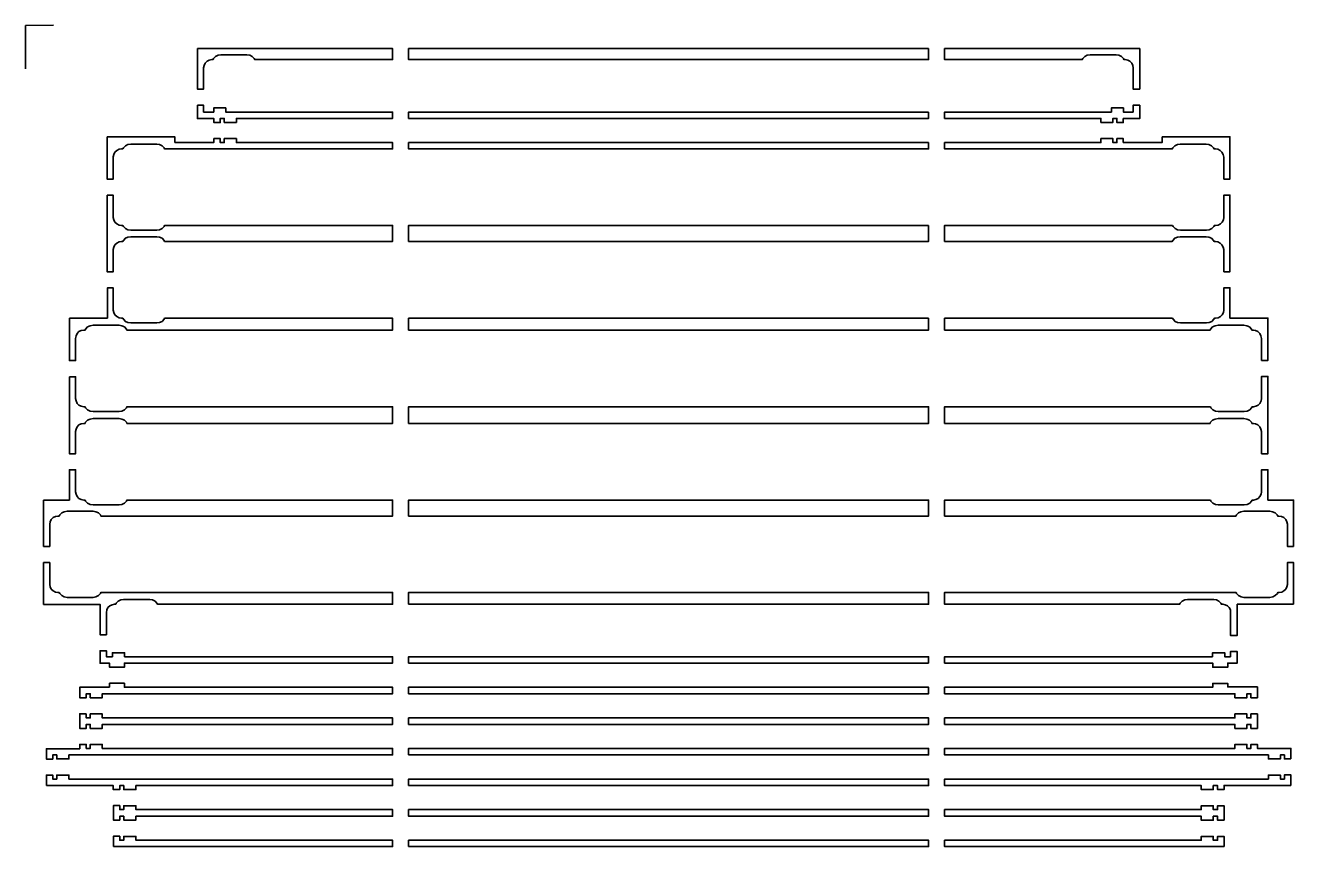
# Model space of a CAD drawing. Header units: inches. Extents: x 1.9 to 14.4, y 12.5 to 20.6.
import ezdxf

# ---------------------------------------------------------------- set-up
doc = ezdxf.new("R2010")
doc.units = ezdxf.units.IN
doc.header["$MEASUREMENT"] = 0
doc.layers.add('Silkscreen', color=7, linetype='Continuous')

# ---------------------------------------------------------------- blocks, each defined once
blk = doc.blocks.new('block 2')
at = {"layer": 'Silkscreen', "color": 132, "lineweight": 35, "true_color": 0x00bad3}
for points in [[(3.628, 20.35), (5.539, 20.35), (5.539, 20.242), (4.19, 20.242), (4.185, 20.253), (4.165, 20.272), (4.14, 20.285), (4.113, 20.289), (3.858, 20.289), (3.831, 20.285), (3.806, 20.272), (3.786, 20.253), (3.781, 20.242), (3.768, 20.242), (3.744, 20.237), (3.722, 20.226), (3.704, 20.208), (3.693, 20.186), (3.689, 20.162), (3.689, 19.953), (3.628, 19.953), (3.628, 20.35)], [(10.788, 20.35), (10.788, 20.242), (5.696, 20.242), (5.696, 20.35), (10.788, 20.35)], [(12.856, 20.35), (12.856, 19.953), (12.79, 19.953), (12.79, 20.162), (12.789, 20.186), (12.778, 20.208), (12.76, 20.226), (12.738, 20.237), (12.714, 20.242), (12.701, 20.242), (12.696, 20.253), (12.676, 20.272), (12.651, 20.285), (12.624, 20.289), (12.369, 20.289), (12.342, 20.285), (12.317, 20.272), (12.297, 20.253), (12.292, 20.242), (10.945, 20.242), (10.945, 20.35), (12.856, 20.35)], [(3.628, 19.796), (3.689, 19.796), (3.689, 19.729), (3.788, 19.729), (3.788, 19.769), (3.906, 19.769), (3.906, 19.729), (5.539, 19.729), (5.539, 19.667), (4.009, 19.667), (4.009, 19.627), (3.891, 19.627), (3.891, 19.667), (3.851, 19.667), (3.851, 19.626), (3.789, 19.626), (3.789, 19.665), (3.628, 19.665), (3.628, 19.796)], [(12.578, 19.729), (12.578, 19.769), (12.696, 19.769), (12.696, 19.729), (12.79, 19.729), (12.79, 19.796), (12.856, 19.796), (12.856, 19.665), (12.694, 19.665), (12.694, 19.626), (12.632, 19.626), (12.632, 19.667), (12.593, 19.667), (12.593, 19.627), (12.475, 19.627), (12.475, 19.667), (10.945, 19.667), (10.945, 19.729), (12.578, 19.729)], [(10.788, 19.729), (10.788, 19.667), (5.696, 19.667), (5.696, 19.729), (10.788, 19.729)], [(2.744, 19.485), (3.407, 19.485), (3.407, 19.431), (3.789, 19.431), (3.789, 19.469), (3.851, 19.469), (3.851, 19.429), (3.891, 19.429), (3.891, 19.469), (4.009, 19.469), (4.009, 19.429), (5.539, 19.429), (5.539, 19.368), (3.307, 19.368), (3.301, 19.379), (3.282, 19.399), (3.257, 19.411), (3.229, 19.415), (2.975, 19.415), (2.947, 19.411), (2.922, 19.399), (2.903, 19.379), (2.897, 19.368), (2.885, 19.368), (2.86, 19.364), (2.838, 19.353), (2.819, 19.335), (2.808, 19.312), (2.804, 19.289), (2.804, 19.072), (2.744, 19.072), (2.744, 19.485)], [(10.788, 19.429), (10.788, 19.368), (5.696, 19.368), (5.696, 19.429), (10.788, 19.429)], [(13.076, 19.486), (13.739, 19.486), (13.739, 19.415), (13.739, 19.415), (13.739, 19.072), (13.679, 19.072), (13.679, 19.287), (13.672, 19.312), (13.661, 19.335), (13.643, 19.353), (13.621, 19.364), (13.596, 19.368), (13.583, 19.368), (13.578, 19.379), (13.558, 19.399), (13.533, 19.411), (13.506, 19.415), (13.251, 19.415), (13.224, 19.411), (13.199, 19.399), (13.179, 19.379), (13.174, 19.368), (10.945, 19.368), (10.945, 19.429), (12.475, 19.429), (12.475, 19.469), (12.593, 19.469), (12.593, 19.429), (12.632, 19.429), (12.632, 19.469), (12.694, 19.469), (12.694, 19.431), (13.076, 19.431), (13.076, 19.486)], [(2.744, 18.914), (2.804, 18.914), (2.804, 18.697), (2.808, 18.674), (2.819, 18.651), (2.838, 18.633), (2.86, 18.622), (2.885, 18.618), (2.897, 18.618), (2.903, 18.607), (2.922, 18.588), (2.947, 18.575), (2.975, 18.571), (3.229, 18.571), (3.257, 18.575), (3.282, 18.588), (3.301, 18.607), (3.307, 18.618), (5.539, 18.618), (5.539, 18.461), (3.307, 18.461), (3.301, 18.472), (3.282, 18.492), (3.257, 18.504), (3.229, 18.508), (2.975, 18.508), (2.947, 18.504), (2.922, 18.492), (2.903, 18.472), (2.897, 18.461), (2.885, 18.461), (2.86, 18.457), (2.838, 18.446), (2.819, 18.428), (2.808, 18.406), (2.804, 18.381), (2.804, 18.164), (2.744, 18.164), (2.744, 18.914)], [(13.176, 18.618), (13.182, 18.607), (13.201, 18.588), (13.226, 18.575), (13.254, 18.571), (13.508, 18.571), (13.536, 18.575), (13.561, 18.588), (13.581, 18.607), (13.586, 18.618), (13.599, 18.618), (13.624, 18.622), (13.646, 18.633), (13.664, 18.651), (13.675, 18.674), (13.679, 18.697), (13.679, 18.915), (13.739, 18.915), (13.739, 18.165), (13.679, 18.165), (13.679, 18.381), (13.672, 18.406), (13.661, 18.428), (13.643, 18.446), (13.621, 18.457), (13.596, 18.461), (13.583, 18.461), (13.578, 18.472), (13.558, 18.492), (13.533, 18.504), (13.506, 18.508), (13.251, 18.508), (13.224, 18.504), (13.199, 18.492), (13.179, 18.472), (13.174, 18.461), (10.945, 18.461), (10.945, 18.618), (13.176, 18.618)], [(10.788, 18.618), (10.788, 18.461), (5.696, 18.461), (5.696, 18.618), (10.788, 18.618)], [(14.049, 17.296), (14.049, 17.512), (14.042, 17.537), (14.031, 17.56), (14.013, 17.578), (13.99, 17.589), (13.967, 17.593), (13.954, 17.593), (13.949, 17.604), (13.929, 17.624), (13.904, 17.636), (13.876, 17.64), (13.622, 17.64), (13.594, 17.636), (13.569, 17.624), (13.55, 17.604), (13.544, 17.593), (10.945, 17.593), (10.945, 17.71), (13.176, 17.71), (13.182, 17.699), (13.201, 17.679), (13.226, 17.667), (13.254, 17.663), (13.508, 17.663), (13.536, 17.667), (13.561, 17.679), (13.581, 17.699), (13.586, 17.71), (13.599, 17.71), (13.624, 17.714), (13.646, 17.725), (13.664, 17.743), (13.675, 17.765), (13.679, 17.79), (13.679, 18.008), (13.739, 18.008), (13.739, 17.711), (14.11, 17.711), (14.11, 17.296), (14.049, 17.296)], [(2.375, 17.711), (2.746, 17.711), (2.746, 18.007), (2.804, 18.007), (2.804, 17.79), (2.808, 17.765), (2.819, 17.743), (2.838, 17.725), (2.86, 17.714), (2.885, 17.71), (2.897, 17.71), (2.903, 17.699), (2.922, 17.679), (2.947, 17.667), (2.975, 17.663), (3.229, 17.663), (3.257, 17.667), (3.282, 17.679), (3.301, 17.699), (3.307, 17.71), (5.539, 17.71), (5.539, 17.593), (2.938, 17.593), (2.932, 17.604), (2.913, 17.624), (2.888, 17.636), (2.86, 17.64), (2.606, 17.64), (2.578, 17.636), (2.553, 17.624), (2.533, 17.604), (2.528, 17.593), (2.515, 17.593), (2.49, 17.589), (2.468, 17.578), (2.45, 17.56), (2.439, 17.537), (2.435, 17.512), (2.435, 17.294), (2.375, 17.294), (2.375, 17.711)], [(10.788, 17.71), (10.788, 17.593), (5.696, 17.593), (5.696, 17.71), (10.788, 17.71)], [(14.042, 16.624), (14.031, 16.646), (14.013, 16.664), (13.99, 16.675), (13.967, 16.679), (13.954, 16.679), (13.949, 16.69), (13.929, 16.71), (13.904, 16.722), (13.876, 16.726), (13.622, 16.726), (13.594, 16.722), (13.569, 16.71), (13.55, 16.69), (13.544, 16.679), (10.945, 16.679), (10.945, 16.843), (13.547, 16.843), (13.553, 16.832), (13.572, 16.812), (13.597, 16.8), (13.625, 16.796), (13.879, 16.796), (13.907, 16.8), (13.932, 16.812), (13.951, 16.832), (13.957, 16.843), (13.969, 16.843), (13.993, 16.847), (14.015, 16.858), (14.033, 16.876), (14.044, 16.899), (14.049, 16.922), (14.049, 17.139), (14.11, 17.139), (14.11, 16.383), (14.049, 16.383), (14.049, 16.599), (14.042, 16.624)], [(2.375, 17.137), (2.435, 17.137), (2.435, 16.922), (2.439, 16.899), (2.45, 16.876), (2.468, 16.858), (2.49, 16.847), (2.515, 16.843), (2.528, 16.843), (2.533, 16.832), (2.553, 16.812), (2.578, 16.8), (2.606, 16.796), (2.86, 16.796), (2.888, 16.8), (2.913, 16.812), (2.932, 16.832), (2.938, 16.843), (5.539, 16.843), (5.539, 16.679), (2.938, 16.679), (2.932, 16.69), (2.913, 16.71), (2.888, 16.722), (2.86, 16.726), (2.606, 16.726), (2.578, 16.722), (2.553, 16.71), (2.533, 16.69), (2.528, 16.679), (2.515, 16.679), (2.49, 16.675), (2.468, 16.664), (2.45, 16.646), (2.439, 16.624), (2.435, 16.599), (2.435, 16.382), (2.375, 16.382), (2.375, 17.137)], [(5.696, 16.679), (5.696, 16.843), (10.788, 16.843), (10.788, 16.679), (5.696, 16.679)], [(2.122, 15.928), (2.375, 15.928), (2.375, 16.225), (2.435, 16.225), (2.435, 16.008), (2.439, 15.985), (2.45, 15.963), (2.468, 15.944), (2.49, 15.933), (2.515, 15.929), (2.528, 15.929), (2.533, 15.918), (2.553, 15.899), (2.578, 15.886), (2.606, 15.882), (2.86, 15.882), (2.888, 15.886), (2.913, 15.899), (2.932, 15.918), (2.938, 15.929), (5.539, 15.929), (5.539, 15.772), (2.683, 15.772), (2.678, 15.783), (2.658, 15.803), (2.633, 15.815), (2.606, 15.819), (2.351, 15.819), (2.324, 15.815), (2.299, 15.803), (2.279, 15.783), (2.274, 15.772), (2.261, 15.772), (2.238, 15.768), (2.215, 15.757), (2.197, 15.739), (2.186, 15.717), (2.182, 15.693), (2.182, 15.474), (2.122, 15.474), (2.122, 15.928)], [(14.362, 15.475), (14.301, 15.475), (14.301, 15.693), (14.296, 15.717), (14.285, 15.739), (14.267, 15.757), (14.244, 15.768), (14.219, 15.772), (14.207, 15.772), (14.201, 15.783), (14.182, 15.803), (14.157, 15.815), (14.129, 15.819), (13.875, 15.819), (13.847, 15.815), (13.822, 15.803), (13.803, 15.783), (13.797, 15.772), (10.945, 15.772), (10.945, 15.929), (13.547, 15.929), (13.553, 15.918), (13.572, 15.899), (13.597, 15.886), (13.625, 15.882), (13.879, 15.882), (13.907, 15.886), (13.932, 15.899), (13.951, 15.918), (13.957, 15.929), (13.969, 15.929), (13.993, 15.933), (14.015, 15.944), (14.033, 15.963), (14.044, 15.985), (14.049, 16.008), (14.049, 16.225), (14.11, 16.225), (14.11, 15.929), (14.362, 15.929), (14.362, 15.475)], [(5.696, 15.772), (5.696, 15.929), (10.788, 15.929), (10.788, 15.772), (5.696, 15.772)], [(2.122, 15.317), (2.182, 15.317), (2.182, 15.103), (2.186, 15.079), (2.197, 15.057), (2.215, 15.039), (2.238, 15.028), (2.261, 15.024), (2.274, 15.024), (2.279, 15.013), (2.299, 14.993), (2.324, 14.981), (2.351, 14.976), (2.606, 14.976), (2.633, 14.981), (2.658, 14.993), (2.678, 15.013), (2.683, 15.024), (5.539, 15.024), (5.539, 14.908), (3.238, 14.908), (3.232, 14.919), (3.213, 14.939), (3.188, 14.951), (3.16, 14.956), (2.906, 14.956), (2.878, 14.951), (2.853, 14.939), (2.833, 14.919), (2.828, 14.908), (2.815, 14.908), (2.792, 14.904), (2.769, 14.893), (2.751, 14.875), (2.74, 14.853), (2.736, 14.828), (2.736, 14.61), (2.675, 14.61), (2.675, 14.906), (2.122, 14.906), (2.122, 15.317)], [(14.362, 14.908), (13.81, 14.908), (13.81, 14.603), (13.743, 14.603), (13.743, 14.853), (13.732, 14.875), (13.714, 14.893), (13.692, 14.904), (13.668, 14.908), (13.656, 14.908), (13.65, 14.919), (13.631, 14.939), (13.606, 14.951), (13.578, 14.956), (13.324, 14.956), (13.296, 14.951), (13.271, 14.939), (13.251, 14.919), (13.246, 14.908), (10.945, 14.908), (10.945, 15.024), (13.799, 15.024), (13.804, 15.013), (13.824, 14.993), (13.849, 14.981), (13.876, 14.976), (14.131, 14.976), (14.158, 14.981), (14.183, 14.993), (14.203, 15.013), (14.208, 15.024), (14.221, 15.024), (14.246, 15.028), (14.268, 15.039), (14.286, 15.057), (14.297, 15.079), (14.301, 15.103), (14.301, 15.317), (14.362, 15.317), (14.362, 14.908)], [(5.696, 14.908), (5.696, 15.024), (10.788, 15.024), (10.788, 14.908), (5.696, 14.908)], [(2.796, 14.394), (2.796, 14.434), (2.914, 14.434), (2.914, 14.394), (5.539, 14.394), (5.539, 14.332), (2.913, 14.332), (2.913, 14.292), (2.767, 14.292), (2.767, 14.331), (2.675, 14.331), (2.675, 14.453), (2.736, 14.453), (2.736, 14.394), (2.796, 14.394)], [(13.569, 14.394), (13.569, 14.434), (13.688, 14.434), (13.688, 14.394), (13.743, 14.394), (13.743, 14.445), (13.81, 14.445), (13.81, 14.333), (13.718, 14.333), (13.718, 14.292), (13.571, 14.292), (13.571, 14.332), (10.945, 14.332), (10.945, 14.394), (13.569, 14.394)], [(10.788, 14.332), (5.696, 14.332), (5.696, 14.394), (10.788, 14.394), (10.788, 14.332)], [(2.767, 14.096), (2.767, 14.135), (2.913, 14.135), (2.913, 14.096), (5.539, 14.096), (5.539, 14.032), (2.696, 14.032), (2.696, 13.993), (2.578, 13.993), (2.578, 14.032), (2.539, 14.032), (2.539, 13.993), (2.476, 13.993), (2.476, 14.096), (2.767, 14.096)], [(5.696, 14.096), (10.788, 14.096), (10.788, 14.032), (5.696, 14.032), (5.696, 14.096)], [(13.944, 13.993), (13.944, 14.032), (13.905, 14.032), (13.905, 13.993), (13.787, 13.993), (13.787, 14.032), (10.945, 14.032), (10.945, 14.096), (13.571, 14.096), (13.571, 14.133), (13.718, 14.133), (13.718, 14.099), (14.008, 14.099), (14.008, 13.993), (13.944, 13.993)], [(2.539, 13.836), (2.539, 13.796), (2.578, 13.796), (2.578, 13.835), (2.696, 13.835), (2.696, 13.796), (5.539, 13.796), (5.539, 13.732), (2.696, 13.732), (2.696, 13.693), (2.578, 13.693), (2.578, 13.732), (2.539, 13.732), (2.539, 13.693), (2.476, 13.693), (2.476, 13.836), (2.539, 13.836)], [(5.696, 13.732), (5.696, 13.796), (10.788, 13.796), (10.788, 13.732), (5.696, 13.732)], [(13.905, 13.732), (13.905, 13.693), (13.787, 13.693), (13.787, 13.732), (10.945, 13.732), (10.945, 13.796), (13.787, 13.796), (13.787, 13.835), (13.905, 13.835), (13.905, 13.796), (13.944, 13.796), (13.944, 13.835), (14.008, 13.835), (14.008, 13.693), (13.944, 13.693), (13.944, 13.732), (13.905, 13.732)], [(2.369, 13.433), (2.369, 13.394), (2.25, 13.394), (2.25, 13.433), (2.211, 13.433), (2.211, 13.392), (2.149, 13.392), (2.149, 13.494), (2.476, 13.494), (2.476, 13.536), (2.539, 13.536), (2.539, 13.496), (2.578, 13.496), (2.578, 13.535), (2.696, 13.535), (2.696, 13.496), (5.539, 13.496), (5.539, 13.433), (2.369, 13.433)], [(5.696, 13.433), (5.696, 13.496), (10.788, 13.496), (10.788, 13.433), (5.696, 13.433)], [(14.336, 13.394), (14.272, 13.394), (14.272, 13.433), (14.233, 13.433), (14.233, 13.394), (14.115, 13.394), (14.115, 13.433), (10.945, 13.433), (10.945, 13.496), (13.787, 13.496), (13.787, 13.535), (13.905, 13.535), (13.905, 13.496), (13.944, 13.496), (13.944, 13.535), (14.008, 13.535), (14.008, 13.497), (14.336, 13.497), (14.336, 13.394)], [(2.149, 13.132), (2.149, 13.235), (2.211, 13.235), (2.211, 13.197), (2.25, 13.197), (2.25, 13.235), (2.369, 13.235), (2.369, 13.197), (5.539, 13.197), (5.539, 13.133), (3.025, 13.133), (3.025, 13.093), (2.907, 13.093), (2.907, 13.133), (2.868, 13.133), (2.868, 13.093), (2.804, 13.093), (2.804, 13.132), (2.149, 13.132)], [(5.696, 13.133), (5.696, 13.197), (10.788, 13.197), (10.788, 13.133), (5.696, 13.133)], [(14.336, 13.135), (13.681, 13.135), (13.681, 13.093), (13.617, 13.093), (13.617, 13.133), (13.576, 13.133), (13.576, 13.093), (13.458, 13.093), (13.458, 13.133), (10.945, 13.133), (10.945, 13.197), (14.115, 13.197), (14.115, 13.236), (14.233, 13.236), (14.233, 13.197), (14.272, 13.197), (14.272, 13.237), (14.336, 13.237), (14.336, 13.135)], [(3.025, 12.833), (3.025, 12.794), (2.907, 12.794), (2.907, 12.833), (2.868, 12.833), (2.868, 12.794), (2.806, 12.794), (2.806, 12.936), (2.868, 12.936), (2.868, 12.897), (2.907, 12.897), (2.907, 12.935), (3.025, 12.935), (3.025, 12.897), (5.539, 12.897), (5.539, 12.833), (3.025, 12.833)], [(13.681, 12.793), (13.617, 12.793), (13.617, 12.833), (13.576, 12.833), (13.576, 12.793), (13.458, 12.793), (13.458, 12.833), (10.945, 12.833), (10.945, 12.897), (13.458, 12.897), (13.458, 12.935), (13.576, 12.935), (13.576, 12.897), (13.617, 12.897), (13.617, 12.935), (13.681, 12.935), (13.681, 12.793)], [(5.696, 12.897), (10.788, 12.897), (10.788, 12.833), (5.696, 12.833), (5.696, 12.897)], [(2.806, 12.535), (2.806, 12.637), (2.868, 12.637), (2.868, 12.597), (2.907, 12.597), (2.907, 12.635), (3.025, 12.635), (3.025, 12.597), (5.539, 12.597), (5.539, 12.535), (2.806, 12.535)], [(5.696, 12.535), (5.696, 12.597), (10.788, 12.597), (10.788, 12.535), (5.696, 12.535)], [(13.681, 12.535), (10.945, 12.535), (10.945, 12.597), (13.458, 12.597), (13.458, 12.635), (13.576, 12.635), (13.576, 12.597), (13.617, 12.597), (13.617, 12.635), (13.681, 12.635), (13.681, 12.535)]]:
    blk.add_lwpolyline(points, dxfattribs=at)

msp = doc.modelspace()

# ---------------------------------------------------------------- linework, layer by layer
at = {"layer": 'Silkscreen', "color": 132, "lineweight": 35, "true_color": 0x00bad3}
for points in [[(2.218, 20.578), (1.943, 20.576)], [(1.943, 20.576), (1.943, 20.151)]]:
    msp.add_lwpolyline(points, dxfattribs=at)

# ---------------------------------------------------------------- block references
at = {"layer": 'Silkscreen'}
msp.add_blockref('block 2', (0, 0), dxfattribs=at)

doc.saveas('drawing.dxf')
